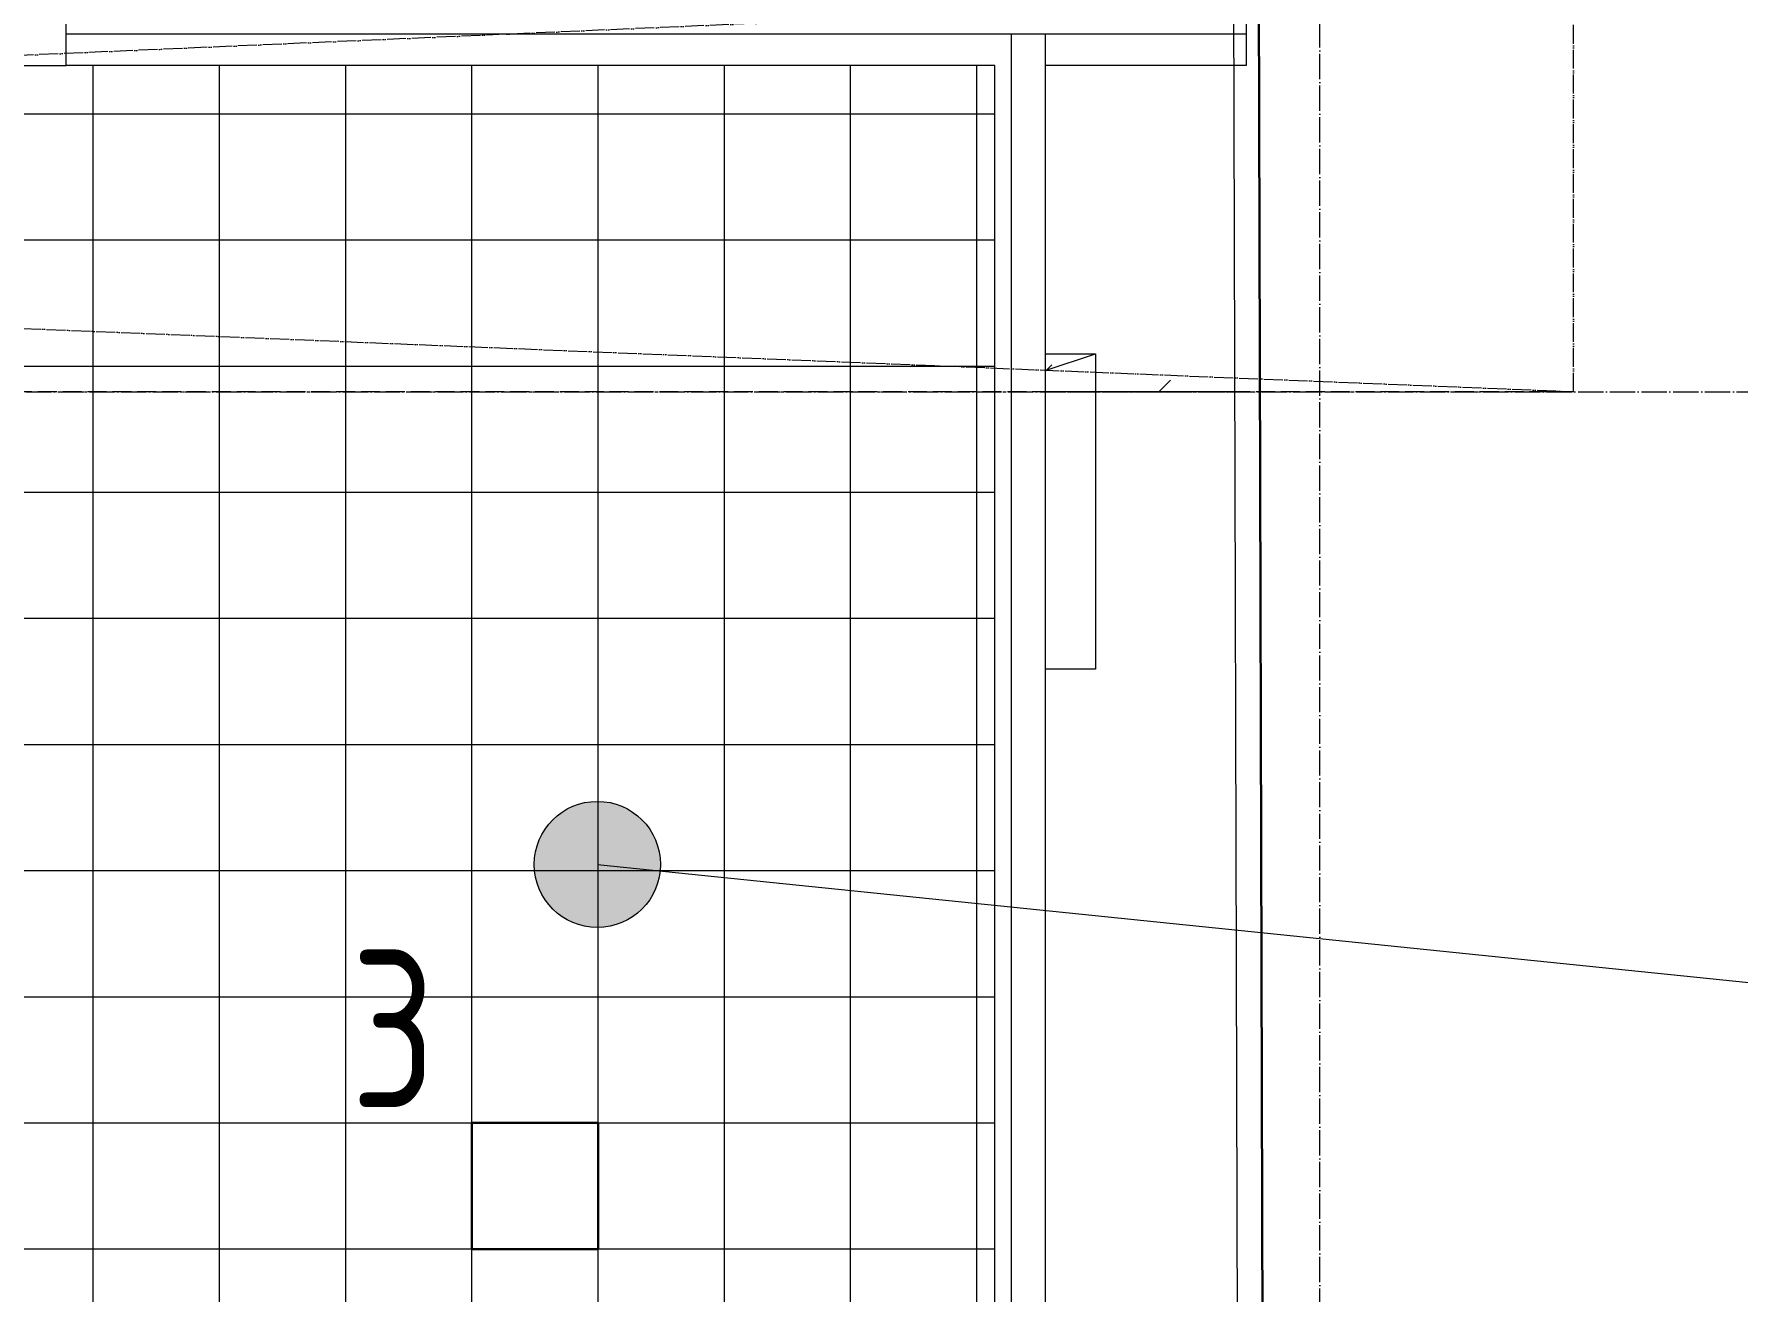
# Model space of a CAD drawing. Header units: millimetres. Extents: x -10438 to 68527, y -5058 to 44223.
# Drawn here: x 6131 to 7481, y 7581 to 8579 of the extents above; entities that cross this region are included whole.
import ezdxf

# ---------------------------------------------------------------- set-up
doc = ezdxf.new("R2010")
doc.units = ezdxf.units.MM
for name, pattern in [('ADSK_Линия сетки', [25, 20, -2.5, 0, -2.5]), ('ADSK_Штрих_ш3 п1_5', [4.5, 3, -1.5]), ('ADSK_Штрихпунктирная 2 точки_ш15 п1_5 п1_5 п1_5', [19.5, 15, -1.5, 0, -1.5, 0, -1.5])]:
    doc.linetypes.add(name, pattern=pattern)
for name, color, linetype, lineweight in [('Аннотация', 7, 'Continuous', 20), ('Каркас', 7, 'Continuous', 18), ('Обобщенные модели', 7, 'Continuous', 18), ('Оси', 7, 'Continuous', 9), ('Отметки', 7, 'Continuous', 9), ('Потолки', 7, 'Continuous', 9), ('Потолки штриховка', 7, 'Continuous', 9), ('Стены внутренние', 7, 'Continuous', 18), ('Стены несущие', 7, 'Continuous', 30), ('Стены отделка', 7, 'Continuous', 30), ('Стены штриховка', 7, 'Continuous', 9)]:
    doc.layers.add(name, color=color, linetype=linetype, lineweight=lineweight)
doc.layers.add('Линии', color=7, linetype='Continuous', lineweight=9, true_color=0x00a600)
doc.styles.add('GOST Common_4', font='GOST_Common.ttf', dxfattribs={"width": 0.8, "height": 350})

# ---------------------------------------------------------------- blocks, each defined once
blk = doc.blocks.new('GM_Отверстие прямоугольное _в плите_ - Отверстие-V19-План потолков 3-го этажа')
at = {"layer": 'Обобщенные модели'}
for p, q in [((35, 125), (75, 125)), ((35, 111.7), (75, 125)), ((75, 125), (75, -125)), ((75, 95), (75, -125)), ((75, -125), (35, -125)), ((75, -125), (35, -125))]:
    blk.add_line(p, q, dxfattribs=at)

msp = doc.modelspace()

# ---------------------------------------------------------------- hatches: boundary and pattern name
at = {"layer": 'Отметки'}
h = msp.add_hatch(color=256, dxfattribs=at)
edge = h.paths.add_edge_path()
edge.add_arc((6577.219, 7920.162), 50, 0, 360)
at = {"layer": 'Потолки штриховка', "lineweight": 18}
h = msp.add_hatch(dxfattribs=at)
h.set_pattern_fill('FP_55', color=256, style=0, pattern_type=2)
h.set_pattern_definition([(0, (5977.78, 7715.25), (0, -100), []), (270, (5977.78, 7715.25), (-100, -6e-15), [])])
h.paths.add_polyline_path([(5088.531, 6851.952), (6892.025, 6851.952), (6892.025, 8553.542), (5088.531, 8553.542), (5088.531, 7178.336)])
at = {"layer": 'Потолки штриховка', "lineweight": 18, "true_color": 0x787878}
h = msp.add_hatch(dxfattribs=at)
h.set_pattern_fill('FP_50', color=8, style=0, pattern_type=2)
h.set_pattern_definition([(45, (0, 0), (-53.033, 53.033), [])])
h.paths.add_polyline_path([(7080.598, 8295), (7082.176, 8295), (7082.169, 8297.569), (6932.025, 8316.847), (6932.025, 8295)])

# ---------------------------------------------------------------- linework, layer by layer
at = {"layer": 'Каркас', "color": 8, "linetype": 'ADSK_Штрих_ш3 п1_5', "lineweight": 9, "true_color": 0x808080}
msp.add_line((6932.025, 8295), (7082.176, 8295), dxfattribs=at)
at = {"layer": 'Линии', "color": 7, "linetype": 'ADSK_Штрихпунктирная 2 точки_ш15 п1_5 п1_5 п1_5'}
for p, q in [((7350.56, 8615.209), (-0.435, 8295)), ((7350.56, 8295), (7350.56, 8615.209)), ((-0.435, 8595), (7350.56, 8295)), ((7350.56, 8295), (-0.435, 8295))]:
    msp.add_line(p, q, dxfattribs=at)
at = {"layer": 'Линии', "color": 5, "lineweight": 30, "true_color": 0x0000ff}
for p, q in [((6477.778, 7715.247), (6577.778, 7715.247)), ((6477.778, 7715.247), (6477.778, 7615.247)), ((6577.778, 7715.247), (6577.778, 7615.247)), ((6577.778, 7615.247), (6477.778, 7615.247))]:
    msp.add_line(p, q, dxfattribs=at)
at = {"layer": 'Оси', "linetype": 'ADSK_Линия сетки'}
for p, q in [((7149.565, -4258.205), (7149.565, 22151.608)), ((-9638.275, 8295), (56004.853, 8295))]:
    msp.add_line(p, q, dxfattribs=at)
at = {"layer": 'Отметки', "lineweight": 20}
msp.add_line((6577.219, 7920.162), (7738.35, 7800.866), dxfattribs=at)
at = {"layer": 'Отметки'}
msp.add_circle((6577.219, 7920.162), 50, dxfattribs=at)
at = {"layer": 'Потолки'}
msp.add_line((7082.176, 8295), (6932.025, 8295), dxfattribs=at)
at = {"layer": 'Стены внутренние'}
msp.add_line((5226.372, 8553.542), (6156.372, 8553.542), dxfattribs=at)
at = {"layer": 'Стены несущие'}
msp.add_line((7118.134, 2396.746), (7100.598, 8878.232), dxfattribs=at)
at = {"layer": 'Стены отделка', "lineweight": 9}
for p, q in [((7080.544, 8898.238), (7103.209, 521.058)), ((7100.598, 8878.238), (7123.209, 521.112)), ((6156.372, 8553.542), (6156.372, 8715.542)), ((7091.372, 8703.542), (7091.372, 8553.542)), ((6892.025, 8553.542), (6156.372, 8553.542)), ((6892.025, 6866.952), (6892.025, 8553.542)), ((7091.372, 8553.542), (6932.025, 8553.542)), ((6932.025, 8553.542), (6932.025, 6866.952))]:
    msp.add_line(p, q, dxfattribs=at)
at = {"layer": 'Стены штриховка'}
for p, q in [((7091.372, 8578.542), (6156.372, 8578.542)), ((6905.025, 8578.542), (6905.025, 6866.952)), ((6932.025, 8578.542), (6932.025, 8553.542))]:
    msp.add_line(p, q, dxfattribs=at)

# ---------------------------------------------------------------- block references
at = {"layer": 'Обобщенные модели'}
msp.add_blockref('GM_Отверстие прямоугольное _в плите_ - Отверстие-V19-План потолков 3-го этажа', (6897.025, 8200), dxfattribs=at)

# ---------------------------------------------------------------- texts
at = {"layer": 'Аннотация', "lineweight": 9, "insert": (6415.552, 7789.865), "char_height": 125, "width": 175.5, "attachment_point": 5, "line_spacing_factor": 1.022766, "style": 'GOST Common_4'}
msp.add_mtext('\\pt180,360,540,720,900,1080,1260,1440,1620,1800,1980,2160,2340,2520,2700,2880,3060,3240,3420,3600,3780,3960,4140,4320,4500,4680,4860,5040,5220,5400,5580,5760;3 ', dxfattribs=at)

doc.saveas('drawing.dxf')
